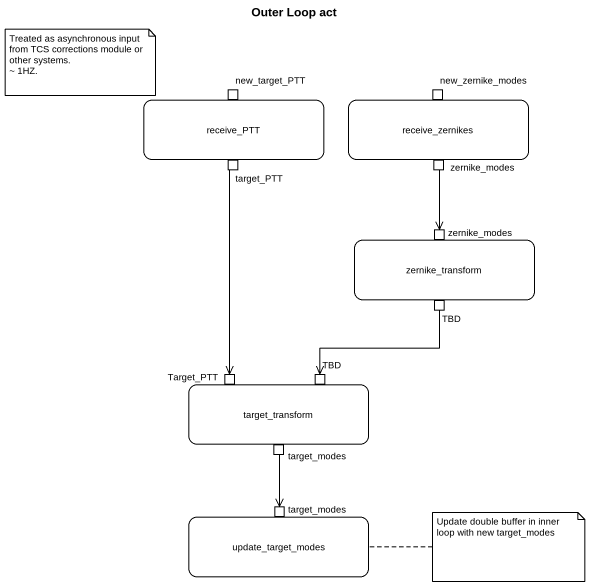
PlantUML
@startuml
title Outer Loop act
hide empty description
state receive_PTT {
  state new_target_PTT <<inputPin>>
  state target_PTT <<outputPin>>
}
state receive_zernikes {
  state new_zernike_modes <<inputPin>>
  state zernike_modes <<outputPin>>
}
state zernike_transform {
  state "zernike_modes" as zernike_modes_2 <<inputPin>>
  state TBD <<outputPin>>
}
state target_transform {
  state Target_PTT <<inputPin>>
  state "TBD" as TBD_2 <<inputPin>>
  state target_modes <<outputPin>>
}
state update_target_modes {
  state "target_modes" as target_modes_2 <<inputPin>>
}
target_PTT --> Target_PTT
zernike_modes --> zernike_modes_2
TBD --> TBD_2
target_modes --> target_modes_2
note as N1
  Treated as asynchronous input from TCS corrections module or other systems.
  ~ 1HZ.
end note
note right of update_target_modes : Update double buffer in inner loop with new target_modes
@enduml
